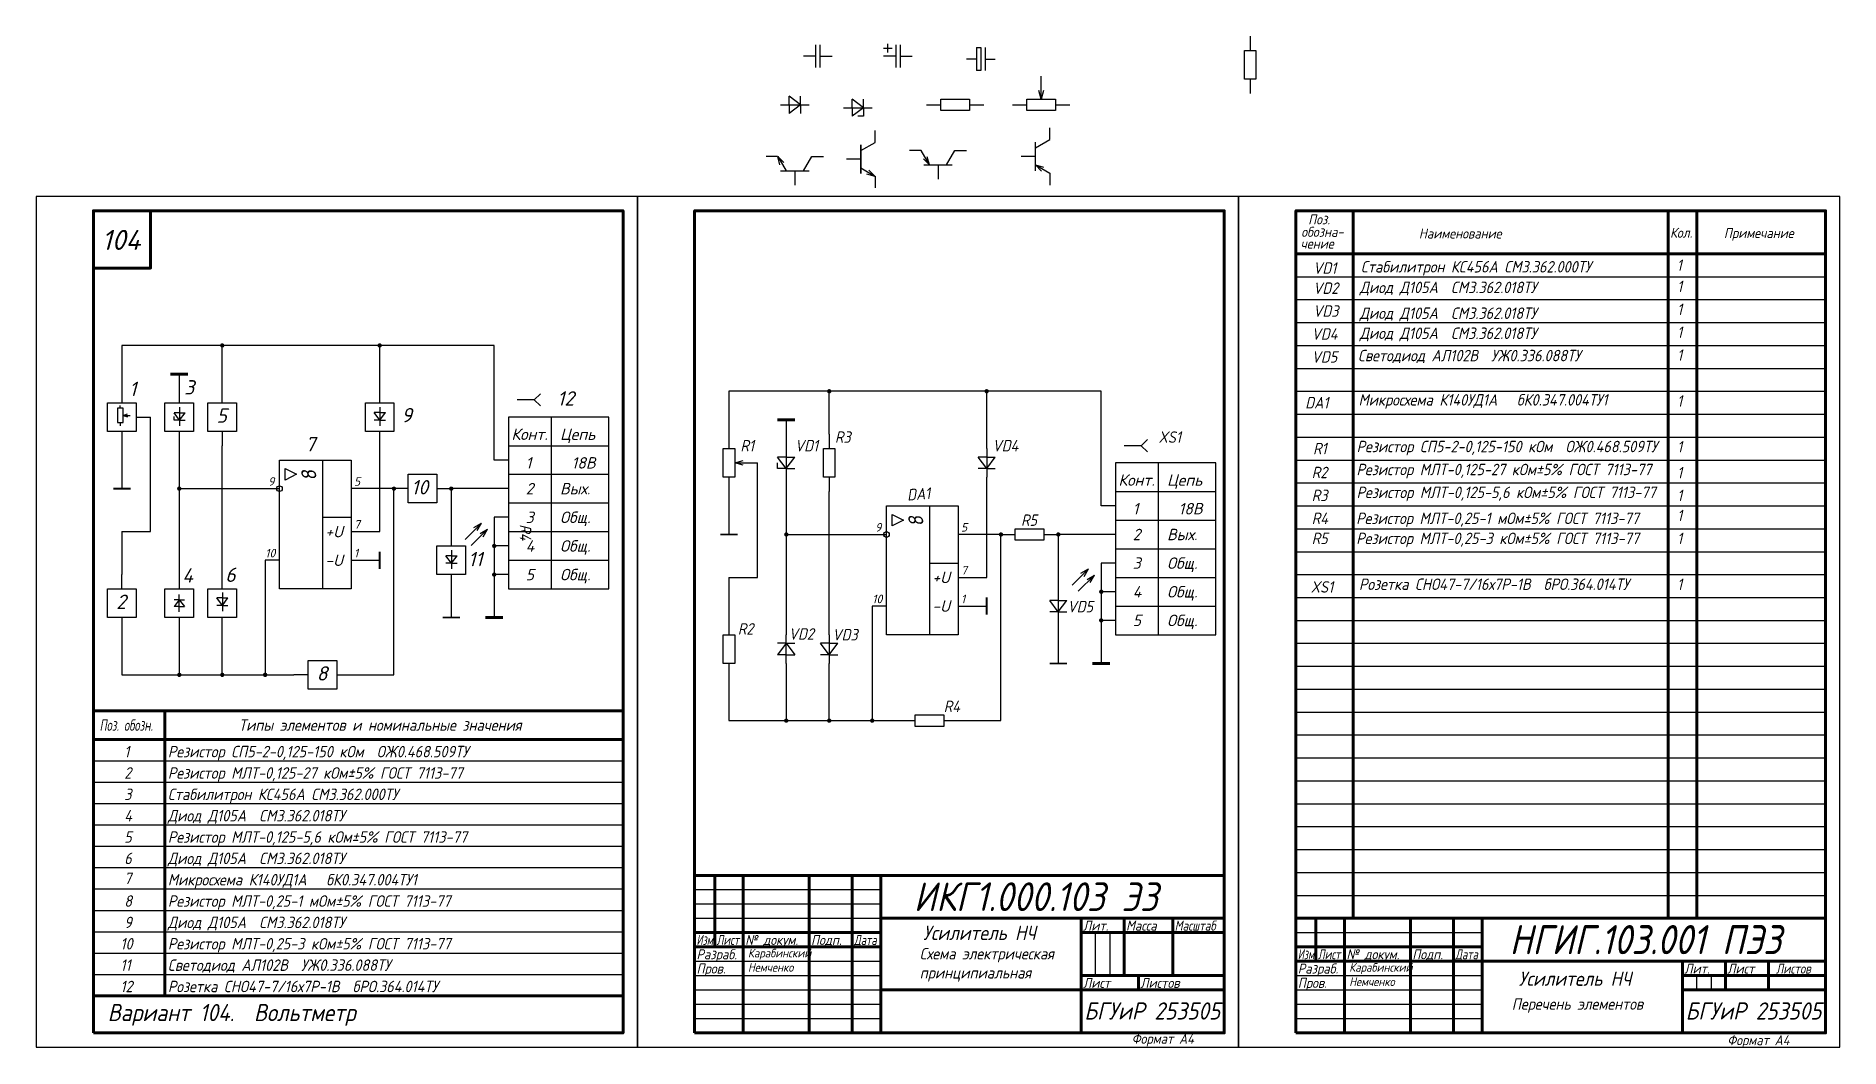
# Model space of a CAD drawing. Header units: millimetres. Extents: x -210 to 420, y 0 to 353.
import ezdxf

# ---------------------------------------------------------------- set-up
doc = ezdxf.new("R2010")
doc.units = ezdxf.units.MM
doc.header["$LTSCALE"] = 0.5
doc.layers.get('Defpoints').update_dxf_attribs({"color": 5})
doc.styles.get("Standard").update_dxf_attribs({"font": 'isocpeui.ttf', "width": 0.9, "height": 4})

# ---------------------------------------------------------------- blocks, each defined once
blk = doc.blocks.new('c')
at = {"lineweight": -3}
for p, q in [((4.25, 0), (0, 0)), ((4.25, 4), (4.25, -4)), ((5.75, 4), (5.75, -4)), ((5.75, 0), (10, 0))]:
    blk.add_line(p, q, dxfattribs=at)
blk = doc.blocks.new('c1')
at = {"lineweight": -3}
for p, q in [((0, 2.75), (3, 2.75)), ((4.25, 0), (0, 0)), ((1.5, 1.25), (1.5, 4.25)), ((4.25, 4), (4.25, -4)), ((5.75, 4), (5.75, -4)), ((5.75, 0), (10, 0))]:
    blk.add_line(p, q, dxfattribs=at)
blk = doc.blocks.new('c2')
at = {"lineweight": -3}
for p, q in [((3.5, 0), (0, 0)), ((3.5, 4), (3.5, -4)), ((3.5, 4), (5, 4)), ((5, 4), (5, -4)), ((6.5, 4), (6.5, -4)), ((6.5, 0), (10, 0)), ((5, -4), (3.5, -4))]:
    blk.add_line(p, q, dxfattribs=at)
blk = doc.blocks.new('r')
at = {"color": 7, "linetype": 'Continuous', "lineweight": 25}
for p, q in [((0, 0), (5, 0)), ((5, 0), (5, 2)), ((5, 2), (15, 2)), ((5, -2), (5, 0)), ((15, 2), (15, 0)), ((15, 0), (15, -2)), ((15, 0), (20, 0)), ((15, -2), (5, -2))]:
    blk.add_line(p, q, dxfattribs=at)
blk = doc.blocks.new('r1')
at = {"color": 7, "linetype": 'Continuous', "lineweight": -3}
for p, q in [((10, 2), (10, 10)), ((0, 0), (5, 0)), ((5, 0), (5, 2)), ((5, 2), (15, 2)), ((5, -2), (5, 0)), ((10, 2), (9.2, 5)), ((10.8, 5), (10, 2)), ((15, 2), (15, 0)), ((15, 0), (15, -2)), ((15, 0), (20, 0)), ((15, -2), (5, -2))]:
    blk.add_line(p, q, dxfattribs=at)
blk = doc.blocks.new('vd')
at = {"lineweight": -3}
for p, q in [((0, 0), (10, 0)), ((3, 0), (3, 3)), ((7, 0), (3, 3)), ((3, 0), (3, -3)), ((7, 0), (3, -3)), ((7, 0), (7, 3)), ((7, 0), (7, -3))]:
    blk.add_line(p, q, dxfattribs=at)
blk = doc.blocks.new('Vd1')
at = {"lineweight": -3}
for p, q in [((0, 0), (10, 0)), ((3, 0), (3, 3)), ((7, 0), (3, 3)), ((3, 0), (3, -3)), ((7, 0), (3, -3)), ((7, 0), (7, 3)), ((7, 0), (7, -3)), ((7, -3), (5, -3))]:
    blk.add_line(p, q, dxfattribs=at)
blk = doc.blocks.new('vt')
at = {"lineweight": -3}
for p, q in [((-6, 10), (-10, 10)), ((-3.85, 7.88), (-5.97, 10.01)), ((-5.2, 7.11), (-5.97, 10.01)), ((-5.97, 10.01), (-3.06, 4.96)), ((3, 5), (5.89, 10)), ((5.89, 10), (10, 10)), ((-5, 5), (5, 5)), ((0, 5), (0, 0))]:
    blk.add_line(p, q, dxfattribs=at)
blk = doc.blocks.new('vt_n')
at = {"lineweight": -3}
for p, q in [((10, 6), (10, 10)), ((10, 5.89), (10, 10)), ((5, 0), (0, 0)), ((5, 3), (10, 5.89)), ((5, 5), (5, -5)), ((5, -5), (5, 5)), ((5, 0), (5, -5)), ((5, 0), (5, -5)), ((5, -3.04), (9.94, -5.9)), ((7.04, -5.12), (9.94, -5.9)), ((7.82, -3.78), (9.94, -5.9)), ((10, -5.92), (10, -10)), ((10, -6), (10, -10))]:
    blk.add_line(p, q, dxfattribs=at)
blk = doc.blocks.new('vt1_p')
at = {"lineweight": -3}
for p, q in [((-5.89, 10), (-10, 10)), ((-3, 5), (-5.89, 10)), ((-3, 5), (-5.12, 7.12)), ((-3, 5), (-3.78, 7.9)), ((3, 5), (5.89, 10)), ((5.89, 10), (10, 10)), ((-5, 5), (5, 5)), ((0, 5), (0, 0))]:
    blk.add_line(p, q, dxfattribs=at)
blk = doc.blocks.new('vt1')
at = {"lineweight": -3}
for p, q in [((10, 5.89), (10, 10)), ((5, 0), (0, 0)), ((5, 3), (10, 5.89)), ((5, -5), (5, 5)), ((5, -3), (10, -5.89)), ((5, -3), (7.9, -3.78)), ((5, -3), (7.12, -5.12)), ((10, -5.89), (10, -10))]:
    blk.add_line(p, q, dxfattribs=at)
blk = doc.blocks.new('XS')
for p, q in [((-6, 0), (-8.12, 2.12)), ((-8.12, -2.12), (-6, 0)), ((-6, 0), (0, 0))]:
    blk.add_line(p, q)
blk = doc.blocks.new('P2')
for p, q in [((-5, 0), (-10, 0)), ((-5, 5), (5, 5)), ((-5, -5), (-5, 5)), ((5, 5), (5, -5)), ((5, 0), (10, 0)), ((5, -5), (-5, -5))]:
    blk.add_line(p, q)
blk = doc.blocks.new('P3')
for p, q in [((0, 5), (0, 10)), ((-10, 0), (-5, 0)), ((-5, -5), (-5, 5)), ((-5, 5), (5, 5)), ((5, 5), (5, -5)), ((5, 0), (10, 0)), ((5, -5), (-5, -5))]:
    blk.add_line(p, q)
blk = doc.blocks.new('P1')
for p, q in [((-5, -5), (-5, 5)), ((-5, 5), (5, 5)), ((5, 5), (5, -5)), ((5, -5), (-5, -5))]:
    blk.add_line(p, q)

msp = doc.modelspace()

# ---------------------------------------------------------------- linework, layer by layer
at = {"color": 7, "linetype": 'Continuous'}
for p, q in [((230, 292), (230, 277)), ((250, 292), (320, 292)), ((383, 292), (393, 292)), ((155, 45), (155, 40)), ((320, 45), (383, 45)), ((230, 35), (295, 35)), ((230, 30), (295, 30)), ((365, 30), (365, 25)), ((370, 20), (370, 25)), ((375, 25), (375, 20)), ((230, 5), (415, 5))]:
    msp.add_line(p, q, dxfattribs=at)
at = {"color": 7, "linetype": 'Continuous', "lineweight": 60}
for p, q in [((250, 292), (250, 45)), ((360, 45), (360, 292)), ((370, 292), (370, 45)), ((230, 277), (415, 277)), ((230, 277), (415, 277)), ((-163, 235), (-157, 235)), ((49, 219), (55, 219)), ((-53, 150), (-47, 150)), ((159, 134), (165, 134)), ((-190, 117.42), (-5, 117.42)), ((-165, 117.42), (-165, 17.96)), ((-190, 107.42), (-5, 107.42)), ((205, 60), (20, 60)), ((20, 5), (20, 60)), ((27, 60), (27, 35)), ((37, 5), (37, 60)), ((60, 60), (60, 5)), ((75, 5), (75, 60)), ((85, 60), (85, 5)), ((85, 45), (205, 45)), ((155, 5), (155, 45)), ((170, 45), (170, 25)), ((187, 25), (187, 45)), ((415, 45), (230, 45)), ((237, 45), (237, 30)), ((247, 5), (247, 45)), ((270, 45), (270, 5)), ((285, 5), (285, 45)), ((295, 45), (295, 5)), ((20, 40), (85, 40)), ((155, 40), (205, 40)), ((20, 35), (85, 35)), ((230, 35), (295, 35)), ((230, 30), (295, 30)), ((295, 30), (415, 30)), ((365, 5), (365, 30)), ((380, 30), (380, 20)), ((395, 20), (395, 30)), ((85, 20), (205, 20)), ((155, 25), (205, 25)), ((175, 20), (175, 25)), ((365, 25), (415, 25)), ((365, 20), (415, 20)), ((-190.08, 17.96), (-5.08, 17.96)), ((365, 5), (415, 5))]:
    msp.add_line(p, q, dxfattribs=at)
at = {"color": 7, "linetype": 'Continuous', "lineweight": -3}
for p, q in [((230, 269), (415, 269)), ((230, 261), (415, 261)), ((230, 253), (415, 253)), ((230, 245), (415, 245)), ((230, 237), (415, 237)), ((230, 229), (415, 229)), ((230, 221), (415, 221)), ((230, 213), (415, 213)), ((230, 205), (415, 205)), ((230, 197), (415, 197)), ((230, 189), (415, 189)), ((230, 181), (415, 181)), ((230, 173), (415, 173)), ((230, 165), (415, 165)), ((230, 157), (415, 157)), ((230, 149), (415, 149)), ((230, 141), (415, 141)), ((230, 133), (415, 133)), ((230, 125), (415, 125)), ((230, 117), (415, 117)), ((230, 109), (415, 109)), ((230, 101), (415, 101)), ((230, 93), (415, 93)), ((230, 85), (415, 85)), ((230, 77), (415, 77)), ((230, 69), (415, 69)), ((230, 61), (415, 61)), ((20, 55), (85, 55)), ((230, 53), (415, 53)), ((20, 50), (85, 50)), ((20, 45), (85, 45)), ((160, 25), (160, 40)), ((165, 40), (165, 25)), ((230, 40), (295, 40)), ((20, 30), (85, 30)), ((20, 25), (85, 25)), ((20, 20), (85, 20)), ((230, 25), (295, 25)), ((230, 20), (295, 20)), ((20, 15), (85, 15)), ((230, 15), (295, 15)), ((20, 10), (85, 10)), ((230, 10), (295, 10))]:
    msp.add_line(p, q, dxfattribs=at)
at = {"color": 7, "linetype": 'Continuous', "lineweight": 25}
for p, q in [((-50, 245), (-180, 245)), ((-180, 245), (-180, 230)), ((-145, 230), (-145, 245)), ((-90, 225), (-90, 245)), ((-50, 205), (-50, 245)), ((-160, 235), (-160, 225)), ((162, 229), (32, 229)), ((32, 229), (32, 214)), ((67, 214), (67, 229)), ((122, 209), (122, 229)), ((162, 189), (162, 229)), ((-159.87, 221.47), (-161.82, 221.47)), ((-159.87, 218.87), (-161.82, 221.47)), ((-159.87, 223.42), (-159.87, 216.92)), ((-159.87, 221.47), (-157.92, 221.47)), ((-159.87, 218.87), (-157.92, 221.47)), ((-89.94, 221.53), (-91.89, 221.53)), ((-89.94, 218.93), (-91.89, 221.53)), ((-89.94, 223.48), (-89.94, 216.98)), ((-89.94, 221.53), (-87.99, 221.53)), ((-89.94, 218.93), (-87.99, 221.53)), ((-170, 180), (-170, 220)), ((-161.82, 218.87), (-161.82, 220.17)), ((-159.87, 218.87), (-161.82, 218.87)), ((-160, 215), (-160, 160)), ((-159.87, 218.87), (-157.92, 218.87)), ((-89.94, 218.93), (-91.89, 218.93)), ((-90, 180), (-90, 215)), ((-89.94, 218.93), (-87.99, 218.93)), ((-10, 220), (-45, 220)), ((-45, 220), (-45, 160)), ((-30, 160), (-30, 220)), ((-10, 160), (-10, 220)), ((52, 219), (52, 209)), ((-180, 210), (-180, 195)), ((-145, 160), (-145, 210)), ((-45, 210), (-10, 210)), ((-125, 160), (-125, 205)), ((-125, 205), (-100, 205)), ((-123, 198), (-123, 202)), ((-123, 202), (-119, 200)), ((-110, 205), (-110, 160)), ((-100, 205), (-100, 160)), ((-45, 205), (-50, 205)), ((42, 164), (42, 204)), ((202, 204), (167, 204)), ((167, 204), (167, 144)), ((182, 144), (182, 204)), ((202, 144), (202, 204)), ((-119, 200), (-123, 198)), ((-45, 200), (-10, 200)), ((52, 199), (52, 144)), ((122, 164), (122, 199)), ((-160, 195), (-125, 195)), ((-85, 195), (-100, 195)), ((-85, 130), (-85, 195)), ((-45, 195), (-65, 195)), ((-65, 195), (-65, 175)), ((-45, 190), (-10, 190)), ((32, 194), (32, 179)), ((67, 144), (67, 194)), ((167, 194), (202, 194)), ((-110, 185), (-100, 185)), ((-60.12, 177.29), (-54.46, 182.95)), ((-57.06, 181.45), (-54.46, 182.95)), ((-55.96, 180.35), (-54.46, 182.95)), ((-45, 185), (-50, 185)), ((-50, 185), (-50, 150)), ((87, 144), (87, 189)), ((87, 189), (112, 189)), ((89, 182), (89, 186)), ((89, 186), (93, 184)), ((93, 184), (89, 182)), ((102, 189), (102, 144)), ((112, 189), (112, 144)), ((167, 189), (162, 189)), ((167, 184), (202, 184)), ((-180, 180), (-180, 165)), ((-180, 180), (-170, 180)), ((-100, 180), (-90, 180)), ((-58, 175.17), (-52.34, 180.83)), ((-54.94, 179.33), (-52.34, 180.83)), ((-53.84, 178.23), (-52.34, 180.83)), ((-45, 180), (-10, 180)), ((52, 179), (87, 179)), ((127, 179), (112, 179)), ((127, 114), (127, 179)), ((167, 179), (147, 179)), ((147, 179), (147, 159)), ((-64.94, 171.53), (-66.89, 171.53)), ((-64.94, 168.93), (-66.89, 171.53)), ((-64.94, 173.48), (-64.94, 166.98)), ((-64.94, 171.53), (-62.99, 171.53)), ((-64.94, 168.93), (-62.99, 171.53)), ((-45, 175), (-50, 175)), ((167, 174), (202, 174)), ((-125, 170), (-130, 170)), ((-130, 170), (-130, 130)), ((-100, 170), (-90, 170)), ((-64.94, 168.93), (-66.89, 168.93)), ((-65, 165), (-65, 150)), ((-64.94, 168.93), (-62.99, 168.93)), ((-45, 165), (-50, 165)), ((-45, 170), (-10, 170)), ((32, 164), (32, 149)), ((32, 164), (42, 164)), ((102, 169), (112, 169)), ((112, 164), (122, 164)), ((151.88, 161.29), (157.54, 166.95)), ((154, 159.17), (159.66, 164.83)), ((154.94, 165.45), (157.54, 166.95)), ((156.04, 164.35), (157.54, 166.95)), ((157.06, 163.33), (159.66, 164.83)), ((158.16, 162.23), (159.66, 164.83)), ((167, 169), (162, 169)), ((162, 169), (162, 134)), ((167, 164), (202, 164)), ((-160.01, 152.03), (-160.01, 158.03)), ((-144.94, 158.78), (-144.94, 152.28)), ((-100, 160), (-125, 160)), ((-45, 160), (-10, 160)), ((167, 159), (162, 159)), ((-160.01, 156.23), (-161.81, 156.23)), ((-160.01, 156.23), (-161.81, 153.83)), ((-160.01, 153.83), (-161.81, 153.83)), ((-160.01, 156.23), (-158.21, 156.23)), ((-160.01, 156.23), (-158.21, 153.83)), ((-160.01, 153.83), (-158.21, 153.83)), ((-144.94, 156.83), (-146.89, 156.83)), ((-144.94, 154.23), (-146.89, 156.83)), ((-144.94, 154.23), (-146.89, 154.23)), ((-144.94, 156.83), (-142.99, 156.83)), ((-144.94, 154.23), (-142.99, 156.83)), ((-144.94, 154.23), (-142.99, 154.23)), ((87, 154), (82, 154)), ((82, 154), (82, 114)), ((112, 154), (122, 154)), ((167, 154), (202, 154)), ((-180, 145), (-180, 130)), ((-160, 150), (-160, 130)), ((-145, 130), (-145, 150)), ((147, 149), (147, 134)), ((167, 149), (162, 149)), ((112, 144), (87, 144)), ((167, 144), (202, 144)), ((52, 134), (52, 114)), ((67, 114), (67, 134)), ((-180, 130), (-120, 130)), ((-100, 130), (-85, 130)), ((32, 129), (32, 114)), ((32, 114), (92, 114)), ((112, 114), (127, 114))]:
    msp.add_line(p, q, dxfattribs=at)
for p, q in [((-181.58, 223.07), (-181.58, 218.07)), ((-179.58, 223.07), (-181.58, 223.07)), ((-180.58, 223.07), (-180.58, 224)), ((-179.58, 218.07), (-179.58, 223.07)), ((-179.58, 220.57), (-178.08, 221.07)), ((-179.58, 220.57), (-177.15, 220.57)), ((-179.58, 220.57), (-178.08, 220.07)), ((-178.08, 220.07), (-179.58, 220.57)), ((-181.58, 218.07), (-179.58, 218.07)), ((-180.58, 218.07), (-180.58, 216.93))]:
    msp.add_line(p, q)
at = {"lineweight": 30}
for p, q in [((-190, 99.96), (-5, 99.96)), ((-190, 92.51), (-5, 92.51)), ((-190, 85.06), (-5, 85.06)), ((-190, 77.6), (-5, 77.6)), ((-190, 70.15), (-5, 70.15)), ((-190, 62.69), (-5, 62.69)), ((-190, 55.24), (-5, 55.24)), ((-190, 47.78), (-5, 47.78)), ((-190, 40.33), (-5, 40.33)), ((-190, 32.87), (-5, 32.87)), ((-190, 25.42), (-5, 25.42))]:
    msp.add_line(p, q, dxfattribs=at)
at = {"color": 7, "linetype": 'Continuous', "lineweight": 60}
for points in [[(-190, 5), (-5, 5), (-5, 292), (-190, 292)], [(-190, 292), (-170, 292), (-170, 272), (-190, 272)], [(20, 5), (205, 5), (205, 292), (20, 292)], [(230, 5), (415, 5), (415, 292), (230, 292)]]:
    msp.add_lwpolyline(points, close=True, dxfattribs=at)
at = {"const_width": 0.75}
for points in [[(-145.36, 245, 1), (-144.61, 245, 1)], [(-90.38, 245, 1), (-89.63, 245, 1)], [(66.64, 229, 1), (67.39, 229, 1)], [(121.62, 229, 1), (122.37, 229, 1)], [(-160.36, 195, 1), (-159.61, 195, 1)], [(-85.38, 195, 1), (-84.63, 195, 1)], [(-65.36, 195, 1), (-64.61, 195, 1)], [(51.64, 179, 1), (52.39, 179, 1)], [(126.62, 179, 1), (127.37, 179, 1)], [(146.64, 179, 1), (147.39, 179, 1)], [(-50.36, 175, 1), (-49.61, 175, 1)], [(-50.38, 165, 1), (-49.63, 165, 1)], [(161.64, 159, 1), (162.39, 159, 1)], [(161.62, 149, 1), (162.37, 149, 1)], [(-160.36, 130, 1), (-159.61, 130, 1)], [(-145.36, 130, 1), (-144.61, 130, 1)], [(-130.36, 130, 1), (-129.61, 130, 1)], [(51.64, 114, 1), (52.39, 114, 1)], [(66.64, 114, 1), (67.39, 114, 1)], [(81.64, 114, 1), (82.39, 114, 1)]]:
    msp.add_lwpolyline(points, format="xyb", close=True, dxfattribs=at)
at = {"color": 7, "linetype": 'Continuous', "lineweight": 60, "const_width": 0.6}
for points in [[(-183, 195), (-177, 195)], [(29, 179), (35, 179)], [(-90, 173), (-90, 167)], [(122, 157), (122, 151)], [(-68, 150), (-62, 150)], [(144, 134), (150, 134)]]:
    msp.add_lwpolyline(points, dxfattribs=at)
at = {"color": 7, "linetype": 'Continuous', "lineweight": 25}
for centre in [(-125, 195), (87, 179)]:
    msp.add_circle(centre, 1, dxfattribs=at)
at = {"layer": 'Defpoints'}
for points in [[(-210, 0), (0, 0), (0, 297), (-210, 297)], [(0, 0), (210, 0), (210, 297), (0, 297)], [(210, 0), (420, 0), (420, 297), (210, 297)]]:
    msp.add_lwpolyline(points, close=True, dxfattribs=at)

# ---------------------------------------------------------------- block references
for name, p, rotation in [('r', (214, 353), 270), ('r1', (32, 214), 270), ('Vd1', (52, 209), 270), ('r', (67, 214), 270), ('vd', (122, 209), 270), ('vd', (147, 159), 270), ('r', (32, 149), 270), ('vd', (52, 134), 90), ('vd', (67, 144), 270)]:
    msp.add_blockref(name, p, dxfattribs=dict(rotation=rotation))
for name, p in [('c', (58, 346)), ('c1', (86, 346)), ('c2', (115, 345)), ('r1', (131, 329)), ('vd', (50, 329)), ('Vd1', (72, 328)), ('r', (101, 329)), ('vt_n', (73, 310)), ('vt1', (134, 311)), ('vt', (55, 301)), ('vt1_p', (105, 303)), ('r', (127, 179)), ('r', (92, 114))]:
    msp.add_blockref(name, p)
at = {"color": 7, "linetype": 'Continuous', "lineweight": 25}
for name, p, rotation in [('P3', (-180, 220), 270), ('P2', (-145, 220), 90), ('XS', (-42, 226), 180), ('XS', (170, 210), 180), ('P2', (-180, 155), 90)]:
    msp.add_blockref(name, p, dxfattribs=dict(at, rotation=rotation))
for name, p in [('P1', (-160, 220)), ('P1', (-90, 220)), ('P2', (-75, 195)), ('P1', (-65, 170)), ('P1', (-160, 155)), ('P1', (-145, 155)), ('P2', (-110, 130))]:
    msp.add_blockref(name, p, dxfattribs=at)

# ---------------------------------------------------------------- texts
at = {"color": 7, "linetype": 'Continuous', "lineweight": -3}
for s, width, p in [('Поз.', 0.9, (234.3, 287.28)), ('обозна-', 0.9, (231.87, 282.9)), ('Наименование', 0.9, (272.95, 282.33)), ('Кол.', 0.9, (360.67, 282.59)), ('Примечание', 0.9, (379.48, 282.48)), ('чение', 0.9, (231.66, 278.8)), ('Лит.', 0.9, (155.67, 40.7)), ('Масса', 0.9, (170.67, 40.7)), ('Масштаб', 0.8, (187.67, 40.7)), ('Изм.', 0.7, (20.67, 35.7)), ('Лист', 0.75, (27.67, 35.7)), ('№ докум.', 0.9, (37.67, 35.7)), ('Подп.', 0.9, (60.67, 35.7)), ('Дата', 0.75, (75.67, 35.7)), ('Разраб.', 0.9, (20.67, 30.7)), ('Изм.', 0.7, (230.67, 30.7)), ('Лист', 0.75, (237.67, 30.7)), ('№ докум.', 0.9, (247.67, 30.7)), ('Подп.', 0.9, (270.67, 30.7)), ('Дата', 0.75, (285.67, 30.7)), ('Пров.', 0.9, (20.67, 25.7)), ('Разраб.', 0.9, (230.67, 25.7)), ('Лит.', 0.9, (365.67, 25.7)), ('Лист', 0.9, (380.67, 25.7)), ('Листов', 0.8, (397.67, 25.7)), ('Лист', 0.9, (155.67, 20.7)), ('Листов', 0.9, (175.67, 20.7)), ('Пров.', 0.9, (230.67, 20.7))]:
    msp.add_text(s, height=3.5, dxfattribs=dict(at, width=width)).set_placement(p)
at = {"color": 7, "linetype": 'Continuous', "lineweight": 40}
for s, height, p in [('104', 7, (-187.08, 278.35)), ('3', 5, (-158.27, 227.87)), ('9', 5, (-82.41, 218.17)), ('4', 5, (-158.93, 162.21)), ('6', 5, (-143.93, 162.43))]:
    msp.add_text(s, height=height, dxfattribs=at).set_placement(p)
for s, width, p in [('Стабилитрон КС456А СМ3.362.000ТУ', 0.9, (252.7, 270.46)), ('Диод Д105А  СМ3.362.018ТУ', 0.9, (252.28, 263.25)), ('Диод Д105А  СМ3.362.018ТУ', 0.9, (252.28, 254.25)), ('Диод Д105А  СМ3.362.018ТУ', 0.9, (252.28, 247.25)), ('Светодиод АЛ102В  УЖ0.336.088ТУ  ', 0.9, (251.7, 239.46)), ('Микросхема К140УД1А   бК0.347.004ТУ1', 0.9, (251.87, 224)), ('R3', 0.9, (69, 211)), ('XS1', 0.9, (182, 211)), ('R1', 0.9, (36, 208)), ('VD1', 0.9, (55, 208)), ('VD4', 0.9, (124, 208)), ('Резистор СП5-2-0,125-150 кОм  ОЖ0.468.509ТУ', 0.9, (251.2, 207.71)), ('Резистор МЛТ-0,125-27 кОм%%p5% ГОСТ 7113-77', 0.9, (251.15, 199.69)), ('Резистор МЛТ-0,125-5,6 кОм%%p5% ГОСТ 7113-77', 0.9, (251.18, 191.7)), ('R5', 0.9, (134, 182)), ('Резистор МЛТ-0,25-1 мОм%%p5% ГОСТ 7113-77', 0.9, (251.05, 182.64)), ('Резистор МЛТ-0,25-3 кОм%%p5% ГОСТ 7113-77', 0.9, (251.06, 175.64)), ('XS1', 0.9, (235.17, 158.69)), ('Розетка СНО47-7/16х7Р-1В  бРО.364.014ТУ', 0.9, (252.03, 159.63)), ('VD5', 0.9, (150.19, 151.82)), ('R2', 0.9, (35.09, 144.05)), ('VD2', 0.9, (52.85, 142.28)), ('VD3', 0.9, (68.08, 142.01)), ('R4', 0.9, (107, 117)), ('Поз. обозн.', 0.7, (-187.82, 110.46)), ('Типы элементов и номинальные значения', 0.9, (-139.2, 110.46)), ('1', 0.9, (-179.2, 101.2)), ('Резистор СП5-2-0,125-150 кОм  ОЖ0.468.509ТУ', 0.9, (-163.97, 101.2)), ('2', 0.9, (-179.2, 93.74)), ('Резистор МЛТ-0,125-27 кОм%%p5% ГОСТ 7113-77', 0.9, (-163.97, 93.74)), ('3', 0.9, (-179.2, 86.29)), ('Стабилитрон КС456А СМ3.362.000ТУ', 0.9, (-163.97, 86.29)), ('4', 0.9, (-179.2, 78.83)), ('Диод Д105А  СМ3.362.018ТУ', 0.9, (-163.97, 78.83)), ('5', 0.9, (-179.2, 71.38)), ('Резистор МЛТ-0,125-5,6 кОм%%p5% ГОСТ 7113-77', 0.9, (-163.97, 71.38)), ('6', 0.9, (-179.2, 63.92)), ('Диод Д105А  СМ3.362.018ТУ', 0.9, (-163.97, 63.92)), ('7', 0.9, (-179.2, 56.99)), ('Микросхема К140УД1А   бК0.347.004ТУ1', 0.9, (-163.97, 56.47)), ('8', 0.9, (-179.2, 49.02)), ('Резистор МЛТ-0,25-1 мОм%%p5% ГОСТ 7113-77', 0.9, (-163.97, 49.02)), ('9', 0.9, (-179.2, 41.56)), ('Диод Д105А  СМ3.362.018ТУ', 0.9, (-163.97, 41.56)), ('10', 0.9, (-180.56, 34.11)), ('Резистор МЛТ-0,25-3 кОм%%p5% ГОСТ 7113-77', 0.9, (-163.97, 34.11)), ('11', 0.9, (-180.56, 26.65)), ('Светодиод АЛ102В  УЖ0.336.088ТУ  ', 0.9, (-163.97, 26.65)), ('12', 0.9, (-180.56, 19.2)), ('Розетка СНО47-7/16х7Р-1В  бРО.364.014ТУ', 0.9, (-163.97, 19.2))]:
    msp.add_text(s, height=4, dxfattribs=dict(width=width)).set_placement(p)
at = {"color": 7, "linetype": 'Continuous', "lineweight": 25}
for s, height, p in [('1', 5, (-177.48, 227.34)), ('12', 5, (-28, 224)), ('5', 5, (-147, 218)), ('Конт.', 4, (-44, 212)), ('Цепь', 4, (-27, 212)), ('7', 5, (-116, 208)), ('1', 4, (-39, 202)), ('18В', 4, (-23, 202)), ('9', 3, (-129, 196)), ('5', 3, (-99, 196)), ('10', 5, (-79, 193)), ('2', 4, (-39, 193)), ('Вых.', 4, (-27, 193)), ('Конт.', 4, (168, 196)), ('Цепь', 4, (185, 196)), ('1', 4, (173, 186)), ('18В', 4, (189, 186)), ('7', 3, (-99, 181)), ('3', 4, (-39, 183)), ('Общ.', 4, (-27, 183)), ('9', 3, (83, 180)), ('5', 3, (113, 180)), ('+U', 4, (-109, 178)), ('4', 4, (-39, 173)), ('Общ.', 4, (-27, 173)), ('2', 4, (173, 177)), ('Вых.', 4, (185, 177)), ('10', 3, (-130, 171)), ('-U', 4, (-109, 168)), ('1', 3, (-99, 171)), ('11', 5, (-59.08, 167.9)), ('3', 4, (173, 167)), ('Общ.', 4, (185, 167)), ('5', 4, (-39, 163)), ('Общ.', 4, (-27, 163)), ('+U', 4, (103, 162)), ('7', 3, (113, 165)), ('2', 5, (-182, 153)), ('10', 3, (82, 155)), ('1', 3, (113, 155)), ('4', 4, (173, 157)), ('Общ.', 4, (185, 157)), ('-U', 4, (103, 152)), ('5', 4, (173, 147)), ('Общ.', 4, (185, 147)), ('8', 5, (-112, 128))]:
    msp.add_text(s, height=height, dxfattribs=at).set_placement(p)
for p in [(-111.77, 198.12), (100.23, 182.12)]:
    msp.add_text('8', height=5, rotation=102.04357, dxfattribs=at).set_placement(p)
at = {"width": 0.9}
for s, rotation, p in [('DA1', 4.39871, (94.32, 190.8)), ('R4', 270, (-41.07, 182.58))]:
    msp.add_text(s, height=4, rotation=rotation, dxfattribs=at).set_placement(p)
at = {"color": 7, "linetype": 'Continuous', "lineweight": 40, "width": 0.9}
msp.add_text('Вариант 104.  Вольтметр', height=6, dxfattribs=at).set_placement((-184.98, 9.09))
at = {"color": 7, "linetype": 'Continuous', "lineweight": 70, "width": 0.9}
msp.add_text('Формат А4', height=3.5, dxfattribs=at).set_placement((172.66, 1.2))
at = {"lineweight": -3, "width": 0.9}
msp.add_text('Формат А4', height=3.5, dxfattribs=at).set_placement((380.67, 0.7))
at = {"attachment_point": 1}
for s, insert, char_height in [('VD1', (236, 274), 4), ('1', (363, 275), 4), ('VD2', (236, 267), 4), ('1', (363.14, 267.62), 4), ('VD3', (236, 259), 4), ('1', (363.14, 259.62), 4), ('VD4', (235.47, 251), 4), ('1', (363.14, 251.62), 4), ('VD5', (235.47, 243), 4), ('1', (363.14, 243.62), 4), ('1', (363.14, 227.62), 4), ('1', (363.14, 211.62), 4), ('1', (363.14, 202.62), 4), ('1', (363.14, 194.62), 4), ('1', (363.14, 187.62), 4), ('1', (363.14, 179.62), 4), ('1', (363.14, 163.62), 4), ('Карабинский', (38.63, 34.36), 3), ('Немченко', (38.64, 29.36), 3), ('Карабинский', (248.63, 29.36), 3), ('Немченко', (248.64, 24.36), 3)]:
    msp.add_mtext(s, dxfattribs=dict(at, insert=insert, char_height=char_height))
for s, insert, char_height, width in [('DA1', (233.25, 227), 4, 7.7737), ('R1', (236, 211), 4, 5), ('R2', (235.53, 202.65), 4, 5), ('R3', (235.53, 194.65), 4, 5), ('R4', (235.53, 186.65), 4, 5), ('R5', (235.53, 179.65), 4, 5), ('ИКГ1.000.103 Э3', (96.52, 57.54), 10, 120), ('Усилитель НЧ', (99.83, 42.42), 5, 61.5884), ('НГИГ.103.001 ПЭ3', (304.65, 42.64), 10, 120), ('НГИГ.103.001 ПЭ3', (304.65, 42.47), 10, 120), ('Схема электрическая принципиальная', (98.62, 34.65), 4, 70), ('Усилитель НЧ', (307.82, 26.42), 5, 61.5884), ('БГУиР 253505', (156.11, 15.65), 6, 50), ('Перечень элементов', (305.39, 17.09), 4, 70), ('БГУиР 253505', (366.11, 15.65), 6, 50)]:
    msp.add_mtext(s, dxfattribs=dict(at, insert=insert, char_height=char_height, width=width))

doc.saveas('drawing.dxf')
